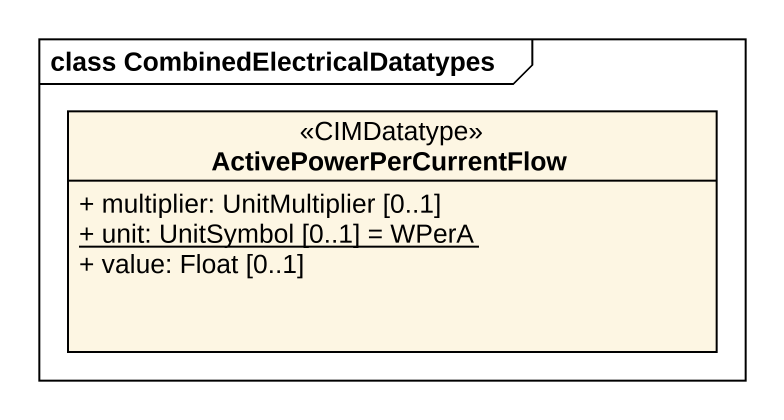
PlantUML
@startuml
mainframe class CombinedElectricalDatatypes
hide circle
hide empty members
skinparam classAttributeIconSize 0
class ActivePowerPerCurrentFlow <<CIMDatatype>> {
  + multiplier: UnitMultiplier [0..1]
  {static} + unit: UnitSymbol [0..1] = WPerA
  + value: Float [0..1]
}
@enduml
